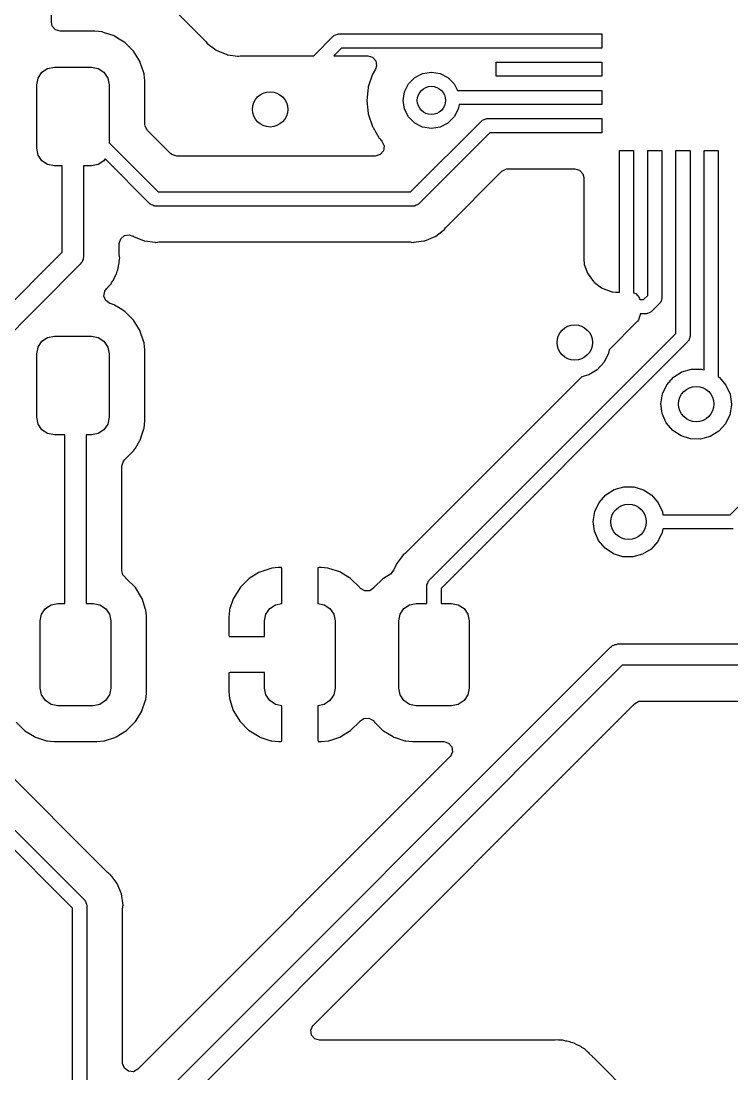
# Model space of a CAD drawing. Extents: x 87 to 209, y -135 to -60.
# Drawn here: x 155.73 to 165.8, y -109.02 to -94.11 of the extents above; entities that cross this region are included whole.
import ezdxf

# ---------------------------------------------------------------- set-up
doc = ezdxf.new("R2010")
doc.units = 0
doc.layers.add('BLACK', color=7, linetype='CONTINUOUS')

msp = doc.modelspace()

# ---------------------------------------------------------------- linework, layer by layer
at = {"layer": 'BLACK', "linetype": 'CONTINUOUS'}
for p, q in [((156.847, -92.8938), (158.338, -94.3846)), ((156.158, -94.1239), (156.158, -92.9829)), ((156.169, -94.1762), (156.158, -94.1239)), ((156.215, -94.2299), (156.169, -94.1762)), ((156.284, -94.2499), (156.215, -94.2299)), ((156.775, -94.2499), (156.284, -94.2499)), ((156.83, -94.2555), (156.775, -94.2499)), ((156.873, -94.2599), (156.83, -94.2555)), ((156.879, -94.2606), (156.873, -94.2599)), ((156.873, -94.2599), (156.873, -94.2599)), ((156.886, -94.2628), (156.879, -94.2606)), ((156.913, -94.2719), (156.886, -94.2628)), ((156.886, -94.2628), (156.886, -94.2628)), ((157.047, -94.3163), (156.913, -94.2719)), ((157.054, -94.3201), (157.047, -94.3163)), ((157.121, -94.3614), (157.054, -94.3201)), ((157.054, -94.3201), (157.054, -94.3201)), ((157.198, -94.4091), (157.121, -94.3614)), ((158.338, -94.3846), (158.349, -94.397)), ((159.876, -94.5969), (160.156, -94.3177)), ((160.156, -94.3177), (160.163, -94.314)), ((160.163, -94.314), (160.168, -94.3075)), ((160.168, -94.3075), (160.19, -94.3003)), ((160.19, -94.3003), (160.211, -94.2896)), ((160.211, -94.2896), (160.219, -94.2909)), ((160.219, -94.2909), (160.226, -94.2884)), ((160.226, -94.2884), (163.96, -94.2884)), ((163.96, -94.2884), (163.96, -94.4884)), ((157.323, -94.5341), (157.198, -94.4091)), ((157.416, -94.6845), (157.323, -94.5341)), ((158.349, -94.397), (158.368, -94.4224)), ((158.368, -94.4224), (158.375, -94.4274)), ((158.375, -94.4274), (158.4, -94.4469)), ((158.4, -94.4469), (158.4, -94.4469)), ((158.4, -94.4469), (158.449, -94.4848)), ((158.449, -94.4848), (158.495, -94.5199)), ((158.495, -94.5199), (158.643, -94.5812)), ((160.268, -94.4884), (160.159, -94.5969)), ((163.96, -94.4884), (160.268, -94.4884)), ((157.418, -94.6914), (157.416, -94.6845)), ((158.643, -94.5812), (158.651, -94.5823)), ((158.651, -94.5823), (158.651, -94.5823)), ((158.651, -94.5823), (158.663, -94.5838)), ((158.663, -94.5838), (158.694, -94.5879)), ((158.694, -94.5879), (158.762, -94.5969)), ((158.762, -94.5969), (158.762, -94.5969)), ((158.762, -94.5969), (158.762, -94.5969)), ((158.762, -94.5969), (158.794, -94.6011)), ((158.794, -94.6011), (158.802, -94.6021)), ((158.802, -94.6021), (158.81, -94.6011)), ((158.81, -94.6011), (158.834, -94.598)), ((158.834, -94.598), (158.85, -94.5969)), ((158.85, -94.5969), (159.876, -94.5969)), ((160.159, -94.5969), (160.642, -94.5969)), ((160.642, -94.5969), (160.71, -94.6169)), ((160.71, -94.6169), (160.757, -94.6706)), ((160.757, -94.6706), (160.767, -94.7408)), ((162.46, -94.8884), (162.46, -94.6884)), ((162.46, -94.6884), (163.96, -94.6884)), ((163.96, -94.6884), (163.96, -94.8884)), ((155.969, -94.9127), (156.023, -94.8316)), ((156.023, -94.8316), (156.104, -94.7774)), ((156.104, -94.7774), (156.2, -94.7584)), ((156.2, -94.7584), (156.725, -94.7584)), ((156.725, -94.7584), (156.82, -94.7774)), ((156.82, -94.7774), (156.901, -94.8316)), ((156.901, -94.8316), (156.956, -94.9127)), ((157.463, -94.8256), (157.418, -94.6914)), ((157.472, -94.8522), (157.463, -94.8256)), ((160.751, -94.7859), (160.717, -94.8457)), ((160.767, -94.7408), (160.751, -94.7859)), ((161.42, -94.8494), (161.544, -94.8298)), ((161.544, -94.8298), (161.668, -94.8494)), ((155.95, -95.0084), (155.969, -94.9127)), ((156.956, -94.9127), (156.975, -95.0084)), ((157.473, -94.8591), (157.472, -94.8522)), ((157.483, -94.9547), (157.473, -94.8591)), ((157.473, -94.8591), (157.473, -94.8591)), ((157.483, -94.958), (157.483, -94.9547)), ((157.483, -95.5667), (157.483, -94.958)), ((160.709, -94.8582), (160.65, -95.0399)), ((160.717, -94.8457), (160.709, -94.8582)), ((161.22, -94.9947), (161.309, -94.9062)), ((161.309, -94.9062), (161.42, -94.8494)), ((161.668, -94.8494), (161.779, -94.9062)), ((161.779, -94.9062), (161.868, -94.9947)), ((163.96, -94.8884), (162.46, -94.8884)), ((155.95, -95.9084), (155.95, -95.0084)), ((156.975, -95.0084), (156.975, -95.8295)), ((160.645, -95.0947), (160.63, -95.2298)), ((160.65, -95.0464), (160.645, -95.0947)), ((160.65, -95.0399), (160.65, -95.0464)), ((160.65, -95.0464), (160.65, -95.0464)), ((161.144, -95.2298), (161.164, -95.1062)), ((161.164, -95.1062), (161.22, -94.9947)), ((161.868, -94.9947), (161.915, -95.0884)), ((161.915, -95.0884), (163.96, -95.0884)), ((163.96, -95.0884), (163.96, -95.2884)), ((160.63, -95.2298), (160.631, -95.2364)), ((160.631, -95.2364), (160.645, -95.3684)), ((161.164, -95.3534), (161.144, -95.2298)), ((160.645, -95.3684), (160.65, -95.4197)), ((160.65, -95.4197), (160.709, -95.6014)), ((161.22, -95.4649), (161.164, -95.3534)), ((161.924, -95.3534), (161.868, -95.4649)), ((161.935, -95.2884), (161.924, -95.3534)), ((163.96, -95.2884), (161.935, -95.2884)), ((157.486, -95.5934), (157.483, -95.5667)), ((161.309, -95.5534), (161.22, -95.4649)), ((161.249, -96.5268), (162.258, -95.5177)), ((161.42, -95.6102), (161.309, -95.5534)), ((161.779, -95.5534), (161.668, -95.6102)), ((161.868, -95.4649), (161.779, -95.5534)), ((162.258, -95.5177), (162.265, -95.514)), ((162.265, -95.514), (162.27, -95.5075)), ((162.27, -95.5075), (162.292, -95.5003)), ((162.292, -95.5003), (162.313, -95.4896)), ((162.313, -95.4896), (162.321, -95.4909)), ((162.321, -95.4909), (162.328, -95.4884)), ((162.328, -95.4884), (163.96, -95.4884)), ((163.96, -95.4884), (163.96, -95.6884)), ((157.52, -95.6558), (157.486, -95.5934)), ((157.846, -95.9814), (157.52, -95.6558)), ((160.709, -95.6014), (160.713, -95.6071)), ((160.713, -95.6071), (160.713, -95.6071)), ((160.713, -95.6071), (160.718, -95.6158)), ((160.718, -95.6158), (160.805, -95.7667)), ((162.37, -95.6884), (161.361, -96.6975)), ((161.544, -95.6298), (161.42, -95.6102)), ((161.668, -95.6102), (161.544, -95.6298)), ((163.96, -95.6884), (162.37, -95.6884)), ((156.975, -95.8295), (157.672, -96.5268)), ((160.805, -95.7667), (160.809, -95.7717)), ((160.809, -95.7717), (160.809, -95.7717)), ((160.809, -95.7717), (160.842, -95.808)), ((160.842, -95.808), (160.873, -95.872)), ((160.873, -95.872), (160.864, -95.9425)), ((155.969, -96.0041), (155.95, -95.9084)), ((156.023, -96.0852), (155.969, -96.0041)), ((157.867, -95.9983), (157.846, -95.9814)), ((157.935, -96.0183), (157.867, -95.9983)), ((160.748, -96.0183), (157.935, -96.0183)), ((160.819, -95.997), (160.748, -96.0183)), ((160.864, -95.9425), (160.819, -95.997)), ((164.21, -97.9464), (164.21, -95.9384)), ((164.21, -95.9384), (164.41, -95.9384)), ((164.41, -95.9384), (164.41, -97.9565)), ((164.61, -97.9918), (164.61, -95.9384)), ((164.61, -95.9384), (164.81, -95.9384)), ((164.81, -95.9384), (164.81, -98.0332)), ((165.01, -98.5306), (165.01, -95.9384)), ((165.01, -95.9384), (165.21, -95.9384)), ((165.21, -95.9384), (165.21, -98.5721)), ((165.41, -99.0481), (165.41, -95.9384)), ((165.41, -95.9384), (165.61, -95.9384)), ((165.61, -95.9384), (165.61, -99.1438)), ((156.104, -96.1394), (156.023, -96.0852)), ((156.2, -96.1584), (156.104, -96.1394)), ((156.312, -96.1584), (156.2, -96.1584)), ((156.312, -97.3813), (156.312, -96.1584)), ((156.725, -96.1584), (156.612, -96.1584)), ((156.612, -96.1584), (156.612, -97.4434)), ((156.82, -96.1394), (156.725, -96.1584)), ((156.901, -96.0852), (156.82, -96.1394)), ((156.92, -96.0576), (156.901, -96.0852)), ((157.56, -96.6975), (156.92, -96.0576)), ((161.754, -97.023), (162.544, -96.2338)), ((162.544, -96.2338), (162.606, -96.1998)), ((162.606, -96.1998), (162.633, -96.1969)), ((162.633, -96.1969), (163.576, -96.1969)), ((163.576, -96.1969), (163.644, -96.2169)), ((163.644, -96.2169), (163.69, -96.2706)), ((163.69, -96.2706), (163.702, -96.3229)), ((163.702, -96.3229), (163.702, -97.4831)), ((157.672, -96.5268), (161.249, -96.5268)), ((157.567, -96.7012), (157.56, -96.6975)), ((157.572, -96.7077), (157.567, -96.7012)), ((157.594, -96.7149), (157.572, -96.7077)), ((157.615, -96.7256), (157.594, -96.7149)), ((157.623, -96.7243), (157.615, -96.7256)), ((157.63, -96.7268), (157.623, -96.7243)), ((161.29, -96.7268), (157.63, -96.7268)), ((161.298, -96.7243), (161.29, -96.7268)), ((161.306, -96.7256), (161.298, -96.7243)), ((161.327, -96.7149), (161.306, -96.7256)), ((161.349, -96.7077), (161.327, -96.7149)), ((161.354, -96.7012), (161.349, -96.7077)), ((161.361, -96.6975), (161.354, -96.7012)), ((161.696, -97.0821), (161.724, -97.0608)), ((161.724, -97.0608), (161.733, -97.0496)), ((161.733, -97.0496), (161.743, -97.0354)), ((161.743, -97.0354), (161.754, -97.023)), ((157.121, -97.258), (157.141, -97.1899)), ((157.141, -97.1899), (157.194, -97.1434)), ((157.194, -97.1434), (157.265, -97.1333)), ((157.265, -97.1333), (157.308, -97.1518)), ((157.308, -97.1518), (157.31, -97.1492)), ((157.31, -97.1492), (157.317, -97.1533)), ((157.317, -97.1533), (157.324, -97.1583)), ((157.324, -97.1583), (157.472, -97.2196)), ((157.472, -97.2196), (157.48, -97.2207)), ((157.48, -97.2207), (157.48, -97.2207)), ((157.48, -97.2207), (157.482, -97.2209)), ((157.482, -97.2209), (157.482, -97.221)), ((157.482, -97.221), (157.518, -97.2258)), ((161.33, -97.2353), (161.438, -97.221)), ((161.438, -97.221), (161.441, -97.2207)), ((161.441, -97.2207), (161.449, -97.2196)), ((161.441, -97.2207), (161.441, -97.2207)), ((161.449, -97.2196), (161.597, -97.1583)), ((161.597, -97.1583), (161.605, -97.1518)), ((161.605, -97.1518), (161.692, -97.0853)), ((161.692, -97.0853), (161.696, -97.0821)), ((161.692, -97.0853), (161.692, -97.0853)), ((157.121, -97.4064), (157.121, -97.258)), ((157.518, -97.2258), (157.591, -97.2353)), ((157.591, -97.2353), (157.591, -97.2353)), ((157.591, -97.2353), (157.622, -97.2395)), ((157.622, -97.2395), (157.63, -97.2405)), ((157.63, -97.2405), (157.662, -97.2364)), ((157.662, -97.2364), (157.679, -97.2353)), ((157.679, -97.2353), (161.242, -97.2353)), ((161.242, -97.2353), (161.258, -97.2364)), ((161.258, -97.2364), (161.29, -97.2405)), ((161.29, -97.2405), (161.298, -97.2395)), ((161.298, -97.2395), (161.33, -97.2353)), ((161.33, -97.2353), (161.33, -97.2353)), ((161.33, -97.2353), (161.33, -97.2353)), ((155.062, -98.6318), (156.312, -97.3813)), ((156.592, -97.5184), (156.578, -97.5324)), ((156.597, -97.4993), (156.592, -97.5184)), ((156.607, -97.4822), (156.597, -97.4993)), ((156.612, -97.4434), (156.607, -97.4625)), ((156.607, -97.4625), (156.607, -97.4822)), ((157.121, -97.4183), (157.121, -97.4064)), ((157.126, -97.4642), (157.121, -97.4183)), ((157.121, -97.5051), (157.122, -97.4854)), ((157.121, -97.5266), (157.121, -97.5051)), ((157.122, -97.4854), (157.124, -97.4721)), ((157.124, -97.4721), (157.126, -97.4642)), ((163.702, -97.4831), (163.702, -97.4899)), ((163.702, -97.4899), (163.707, -97.5408)), ((156.568, -97.5495), (155.15, -98.968)), ((156.578, -97.5324), (156.568, -97.5495)), ((157.079, -97.6877), (157.085, -97.667)), ((157.085, -97.667), (157.091, -97.6483)), ((157.091, -97.6483), (157.099, -97.6286)), ((157.099, -97.6286), (157.107, -97.583)), ((157.107, -97.583), (157.109, -97.5713)), ((157.109, -97.5713), (157.119, -97.5343)), ((157.119, -97.5343), (157.121, -97.5266)), ((163.707, -97.5408), (163.711, -97.556)), ((163.711, -97.556), (163.756, -97.6765)), ((157.003, -97.8266), (157.009, -97.8147)), ((157.009, -97.8147), (157.02, -97.7982)), ((157.02, -97.7982), (157.029, -97.7875)), ((157.029, -97.7875), (157.033, -97.7813)), ((157.033, -97.7813), (157.037, -97.774)), ((157.037, -97.774), (157.052, -97.7389)), ((157.052, -97.7389), (157.057, -97.7282)), ((157.057, -97.7282), (157.075, -97.6947)), ((157.075, -97.6947), (157.079, -97.6877)), ((157.075, -97.6947), (157.075, -97.6947)), ((163.756, -97.6765), (163.765, -97.692)), ((163.765, -97.692), (163.841, -97.7941)), ((163.841, -97.7941), (163.854, -97.8067)), ((163.854, -97.8067), (163.956, -97.8832)), ((156.903, -98.0007), (156.915, -97.9308)), ((156.915, -97.9308), (156.939, -97.898)), ((156.939, -97.898), (156.957, -97.8797)), ((156.957, -97.8797), (156.96, -97.8762)), ((156.96, -97.8762), (156.967, -97.8672)), ((156.967, -97.8672), (156.994, -97.8393)), ((156.994, -97.8393), (156.999, -97.8335)), ((156.999, -97.8335), (157.003, -97.8266)), ((163.956, -97.8832), (163.972, -97.8917)), ((163.972, -97.8917), (164.092, -97.9369)), ((164.092, -97.9369), (164.107, -97.9405)), ((164.107, -97.9405), (164.158, -97.946)), ((164.158, -97.946), (164.165, -97.9464)), ((164.165, -97.9464), (164.21, -97.9464)), ((164.41, -97.9565), (164.443, -97.9664)), ((164.443, -97.9664), (164.49, -98.0201)), ((156.93, -98.0662), (156.903, -98.0007)), ((156.988, -98.1067), (156.93, -98.0662)), ((157.004, -98.112), (156.988, -98.1067)), ((157.047, -98.1263), (157.004, -98.112)), ((164.49, -98.0201), (164.496, -98.0508)), ((164.496, -98.0508), (164.551, -98.0508)), ((164.551, -98.0508), (164.61, -97.9918)), ((164.78, -98.1039), (164.663, -98.2215)), ((164.784, -98.0967), (164.78, -98.1039)), ((164.791, -98.092), (164.784, -98.0967)), ((164.798, -98.0697), (164.791, -98.092)), ((164.808, -98.0488), (164.798, -98.0697)), ((164.81, -98.0332), (164.807, -98.0409)), ((164.807, -98.0409), (164.808, -98.0488)), ((157.054, -98.1301), (157.047, -98.1263)), ((157.132, -98.1785), (157.054, -98.1301)), ((157.054, -98.1301), (157.054, -98.1301)), ((157.198, -98.2191), (157.132, -98.1785)), ((157.323, -98.3441), (157.198, -98.2191)), ((164.501, -98.2678), (164.481, -98.3359)), ((164.592, -98.2508), (164.501, -98.2508)), ((164.501, -98.2508), (164.501, -98.2678)), ((164.6, -98.2483), (164.592, -98.2508)), ((164.608, -98.2496), (164.6, -98.2483)), ((164.629, -98.2389), (164.608, -98.2496)), ((164.651, -98.2317), (164.629, -98.2389)), ((164.656, -98.2252), (164.651, -98.2317)), ((164.663, -98.2215), (164.656, -98.2252)), ((157.416, -98.4945), (157.323, -98.3441)), ((164.464, -98.3569), (164.061, -98.7603)), ((164.481, -98.3359), (164.464, -98.3569)), ((157.418, -98.5014), (157.416, -98.4945)), ((157.465, -98.642), (157.418, -98.5014)), ((161.509, -102.031), (165.01, -98.5306)), ((155.969, -98.7227), (156.023, -98.6416)), ((156.023, -98.6416), (156.104, -98.5874)), ((156.104, -98.5874), (156.2, -98.5684)), ((156.2, -98.5684), (156.725, -98.5684)), ((156.725, -98.5684), (156.82, -98.5874)), ((156.82, -98.5874), (156.901, -98.6416)), ((156.901, -98.6416), (156.956, -98.7227)), ((157.472, -98.6622), (157.465, -98.642)), ((157.473, -98.6691), (157.472, -98.6622)), ((157.483, -98.7647), (157.473, -98.6691)), ((157.473, -98.6691), (157.473, -98.6691)), ((165.18, -98.6428), (161.68, -102.143)), ((165.184, -98.6356), (165.18, -98.6428)), ((165.191, -98.6308), (165.184, -98.6356)), ((165.198, -98.6086), (165.191, -98.6308)), ((165.208, -98.5877), (165.198, -98.6086)), ((165.21, -98.5721), (165.207, -98.5797)), ((165.207, -98.5797), (165.208, -98.5877)), ((155.95, -98.8184), (155.969, -98.7227)), ((155.95, -99.7184), (155.95, -98.8184)), ((156.956, -98.7227), (156.975, -98.8184)), ((156.975, -98.8184), (156.975, -99.7184)), ((157.483, -98.768), (157.483, -98.7647)), ((157.483, -99.7688), (157.483, -98.768)), ((164.052, -98.8108), (163.991, -98.9384)), ((164.061, -98.7603), (164.052, -98.8108)), ((163.991, -98.9384), (163.895, -99.0435)), ((163.677, -99.1443), (161.183, -101.638)), ((163.775, -99.1177), (163.677, -99.1443)), ((163.895, -99.0435), (163.775, -99.1177)), ((164.879, -99.2565), (164.973, -99.1503)), ((164.973, -99.1503), (165.093, -99.0746)), ((165.093, -99.0746), (165.229, -99.0357)), ((165.229, -99.0357), (165.371, -99.0366)), ((165.371, -99.0366), (165.41, -99.0481)), ((165.61, -99.1438), (165.626, -99.1543)), ((165.626, -99.1543), (165.718, -99.2617)), ((164.819, -99.3849), (164.879, -99.2565)), ((165.718, -99.2617), (165.777, -99.3907)), ((164.797, -99.525), (164.819, -99.3849)), ((165.777, -99.3907), (165.797, -99.5311)), ((164.815, -99.6655), (164.797, -99.525)), ((165.797, -99.5433), (165.773, -99.6831)), ((165.797, -99.5311), (165.797, -99.5433)), ((155.969, -99.8141), (155.95, -99.7184)), ((156.975, -99.7184), (156.956, -99.8141)), ((164.873, -99.7953), (164.815, -99.6655)), ((165.773, -99.6831), (165.712, -99.8107)), ((156.023, -99.8952), (155.969, -99.8141)), ((156.104, -99.9494), (156.023, -99.8952)), ((156.901, -99.8952), (156.82, -99.9494)), ((156.956, -99.8141), (156.901, -99.8952)), ((157.446, -99.9519), (157.47, -99.8798)), ((157.47, -99.8798), (157.472, -99.8733)), ((157.47, -99.8798), (157.47, -99.8798)), ((157.472, -99.8733), (157.483, -99.7688)), ((164.964, -99.9038), (164.873, -99.7953)), ((165.082, -99.9824), (164.964, -99.9038)), ((165.712, -99.8107), (165.616, -99.9158)), ((156.2, -99.9684), (156.104, -99.9494)), ((156.35, -99.9684), (156.2, -99.9684)), ((156.35, -102.353), (156.35, -99.9684)), ((156.725, -99.9684), (156.65, -99.9684)), ((156.65, -99.9684), (156.65, -102.353)), ((156.82, -99.9494), (156.725, -99.9684)), ((157.348, -100.153), (157.413, -100.047)), ((157.413, -100.047), (157.417, -100.041)), ((157.413, -100.047), (157.413, -100.047)), ((157.417, -100.041), (157.446, -99.9519)), ((165.217, -100.025), (165.082, -99.9824)), ((165.359, -100.027), (165.217, -100.025)), ((165.496, -99.9899), (165.359, -100.027)), ((165.616, -99.9158), (165.496, -99.9899)), ((157.199, -100.317), (157.319, -100.197)), ((157.319, -100.197), (157.324, -100.192)), ((157.324, -100.192), (157.348, -100.153)), ((157.158, -100.409), (157.178, -100.341)), ((157.178, -100.341), (157.199, -100.317)), ((157.199, -100.317), (157.199, -100.317)), ((157.158, -101.894), (157.158, -100.409)), ((164.014, -100.818), (164.134, -100.742)), ((164.134, -100.742), (164.27, -100.703)), ((164.27, -100.703), (164.412, -100.704)), ((164.412, -100.704), (164.548, -100.745)), ((164.548, -100.745), (164.667, -100.822)), ((163.86, -101.053), (163.92, -100.924)), ((163.92, -100.924), (164.014, -100.818)), ((164.667, -100.822), (164.759, -100.929)), ((164.759, -100.929), (164.818, -101.058)), ((165.78, -101.099), (166.037, -100.842)), ((163.838, -101.193), (163.86, -101.053)), ((164.818, -101.058), (164.824, -101.099)), ((164.824, -101.099), (165.78, -101.099)), ((163.856, -101.333), (163.838, -101.193)), ((163.914, -101.463), (163.856, -101.333)), ((164.814, -101.351), (164.753, -101.478)), ((164.823, -101.299), (164.814, -101.351)), ((165.821, -101.299), (164.823, -101.299)), ((164.005, -101.572), (163.914, -101.463)), ((164.753, -101.478), (164.657, -101.584)), ((161.146, -101.668), (161.121, -101.7)), ((161.171, -101.649), (161.146, -101.668)), ((161.183, -101.638), (161.171, -101.649)), ((164.123, -101.65), (164.005, -101.572)), ((164.258, -101.692), (164.123, -101.65)), ((164.4, -101.695), (164.258, -101.692)), ((164.537, -101.658), (164.4, -101.695)), ((164.657, -101.584), (164.537, -101.658)), ((159.376, -101.846), (159.28, -101.856)), ((159.383, -101.845), (159.376, -101.846)), ((159.412, -101.845), (159.383, -101.845)), ((159.42, -101.847), (159.412, -101.845)), ((159.421, -101.848), (159.42, -101.847)), ((159.952, -101.845), (159.936, -101.85)), ((159.977, -101.845), (159.952, -101.845)), ((159.983, -101.846), (159.977, -101.845)), ((160.078, -101.855), (159.983, -101.846)), ((161.045, -101.803), (161.013, -101.879)), ((161.048, -101.795), (161.045, -101.803)), ((161.045, -101.803), (161.045, -101.803)), ((161.121, -101.7), (161.048, -101.795)), ((161.121, -101.7), (161.121, -101.7)), ((157.17, -101.948), (157.158, -101.894)), ((157.212, -101.994), (157.17, -101.948)), ((157.211, -101.996), (157.212, -101.994)), ((157.217, -102), (157.211, -101.996)), ((159.1, -101.916), (158.962, -102.001)), ((159.113, -101.91), (159.1, -101.916)), ((159.267, -101.859), (159.113, -101.91)), ((159.28, -101.856), (159.267, -101.859)), ((159.426, -101.864), (159.421, -101.848)), ((159.426, -102.354), (159.426, -101.864)), ((159.935, -101.851), (159.934, -101.859)), ((159.934, -101.859), (159.934, -102.354)), ((159.936, -101.85), (159.935, -101.851)), ((160.091, -101.858), (160.078, -101.855)), ((160.245, -101.909), (160.091, -101.858)), ((160.258, -101.916), (160.245, -101.909)), ((160.396, -102.001), (160.258, -101.916)), ((160.963, -101.938), (160.863, -102)), ((161.013, -101.879), (160.963, -101.938)), ((157.223, -102.004), (157.217, -102)), ((157.348, -102.129), (157.223, -102.004)), ((157.441, -102.279), (157.348, -102.129)), ((158.827, -102.137), (158.742, -102.275)), ((158.836, -102.125), (158.827, -102.137)), ((158.95, -102.01), (158.836, -102.125)), ((158.962, -102.001), (158.95, -102.01)), ((160.408, -102.01), (160.396, -102.001)), ((160.523, -102.124), (160.408, -102.01)), ((160.531, -102.134), (160.523, -102.124)), ((160.538, -102.143), (160.531, -102.134)), ((160.599, -102.178), (160.538, -102.143)), ((160.727, -102.135), (160.67, -102.175)), ((160.73, -102.13), (160.727, -102.135)), ((160.855, -102.005), (160.73, -102.13)), ((160.863, -102), (160.855, -102.005)), ((161.48, -102.102), (161.482, -102.094)), ((161.48, -102.353), (161.48, -102.102)), ((161.481, -102.086), (161.491, -102.066)), ((161.482, -102.094), (161.481, -102.086)), ((161.491, -102.066), (161.499, -102.043)), ((161.499, -102.043), (161.505, -102.039)), ((161.505, -102.039), (161.509, -102.031)), ((161.68, -102.143), (161.68, -102.353)), ((157.443, -102.286), (157.441, -102.279)), ((157.494, -102.438), (157.443, -102.286)), ((158.736, -102.288), (158.684, -102.442)), ((158.742, -102.275), (158.736, -102.288)), ((160.67, -102.175), (160.599, -102.178)), ((156.019, -102.508), (156.073, -102.427)), ((156.073, -102.427), (156.154, -102.372)), ((156.154, -102.372), (156.25, -102.353)), ((156.25, -102.353), (156.35, -102.353)), ((156.65, -102.353), (156.75, -102.353)), ((156.75, -102.353), (156.845, -102.372)), ((156.845, -102.372), (156.926, -102.427)), ((156.926, -102.427), (156.981, -102.508)), ((157.497, -102.447), (157.494, -102.438)), ((158.684, -102.442), (158.682, -102.455)), ((159.199, -102.508), (159.253, -102.427)), ((159.253, -102.427), (159.334, -102.372)), ((159.334, -102.372), (159.426, -102.354)), ((159.934, -102.354), (160.025, -102.372)), ((160.025, -102.372), (160.106, -102.427)), ((160.106, -102.427), (160.161, -102.508)), ((161.099, -102.508), (161.153, -102.427)), ((161.153, -102.427), (161.234, -102.372)), ((161.234, -102.372), (161.33, -102.353)), ((161.33, -102.353), (161.48, -102.353)), ((161.68, -102.353), (161.83, -102.353)), ((161.83, -102.353), (161.925, -102.372)), ((161.925, -102.372), (162.006, -102.427)), ((162.006, -102.427), (162.061, -102.508)), ((156, -102.603), (156.019, -102.508)), ((156.981, -102.508), (157, -102.603)), ((157.498, -102.454), (157.497, -102.447)), ((157.505, -102.525), (157.498, -102.454)), ((157.498, -102.454), (157.498, -102.454)), ((157.508, -102.553), (157.505, -102.525)), ((157.508, -103.604), (157.508, -102.553)), ((158.682, -102.455), (158.672, -102.55)), ((158.672, -102.55), (158.672, -102.556)), ((158.672, -102.556), (158.672, -102.806)), ((159.18, -102.603), (159.199, -102.508)), ((160.161, -102.508), (160.18, -102.603)), ((161.08, -102.603), (161.099, -102.508)), ((162.061, -102.508), (162.08, -102.603)), ((156, -103.553), (156, -102.603)), ((157, -102.603), (157, -103.553)), ((159.18, -102.824), (159.18, -102.603)), ((160.18, -102.603), (160.18, -103.553)), ((161.08, -103.553), (161.08, -102.603)), ((162.08, -102.603), (162.08, -103.553)), ((158.672, -102.806), (158.676, -102.822)), ((158.676, -102.822), (158.677, -102.823)), ((158.677, -102.823), (158.685, -102.824)), ((158.685, -102.824), (159.18, -102.824)), ((156.904, -110.149), (164.081, -102.972)), ((164.081, -102.972), (164.098, -102.962)), ((164.098, -102.962), (164.112, -102.948)), ((164.112, -102.948), (164.131, -102.943)), ((164.131, -102.943), (164.148, -102.934)), ((164.148, -102.934), (164.168, -102.934)), ((164.168, -102.934), (164.187, -102.928)), ((164.187, -102.928), (169.02, -102.928)), ((164.249, -103.228), (157.16, -110.318)), ((158.673, -103.338), (158.672, -103.346)), ((158.674, -103.337), (158.673, -103.338)), ((158.69, -103.332), (158.674, -103.337)), ((159.18, -103.332), (158.69, -103.332)), ((159.18, -103.553), (159.18, -103.332)), ((169.02, -103.228), (164.249, -103.228)), ((158.672, -103.346), (158.672, -103.6)), ((156.019, -103.649), (156, -103.553)), ((157, -103.553), (156.981, -103.649)), ((157.5, -103.683), (157.506, -103.622)), ((157.506, -103.622), (157.508, -103.604)), ((158.672, -103.6), (158.672, -103.607)), ((158.672, -103.607), (158.682, -103.703)), ((159.199, -103.649), (159.18, -103.553)), ((160.18, -103.553), (160.161, -103.649)), ((161.099, -103.649), (161.08, -103.553)), ((162.08, -103.553), (162.061, -103.649)), ((156.073, -103.73), (156.019, -103.649)), ((156.154, -103.784), (156.073, -103.73)), ((156.25, -103.803), (156.154, -103.784)), ((156.845, -103.784), (156.75, -103.803)), ((156.926, -103.73), (156.845, -103.784)), ((156.981, -103.649), (156.926, -103.73)), ((157.442, -103.876), (157.487, -103.74)), ((157.487, -103.74), (157.495, -103.715)), ((157.495, -103.715), (157.497, -103.708)), ((157.495, -103.715), (157.495, -103.715)), ((157.497, -103.708), (157.5, -103.683)), ((158.682, -103.703), (158.685, -103.716)), ((158.685, -103.716), (158.736, -103.87)), ((159.253, -103.73), (159.199, -103.649)), ((159.334, -103.784), (159.253, -103.73)), ((159.426, -103.803), (159.334, -103.784)), ((159.871, -108.326), (164.423, -103.774)), ((160.025, -103.784), (159.934, -103.803)), ((160.106, -103.73), (160.025, -103.784)), ((160.161, -103.649), (160.106, -103.73)), ((161.153, -103.73), (161.099, -103.649)), ((161.234, -103.784), (161.153, -103.73)), ((161.33, -103.803), (161.234, -103.784)), ((161.925, -103.784), (161.83, -103.803)), ((162.006, -103.73), (161.925, -103.784)), ((162.061, -103.649), (162.006, -103.73)), ((164.423, -103.774), (164.485, -103.74)), ((164.485, -103.74), (164.512, -103.737)), ((164.512, -103.737), (168.44, -103.737)), ((156.75, -103.803), (156.25, -103.803)), ((157.358, -104.011), (157.438, -103.882)), ((157.438, -103.882), (157.442, -103.876)), ((157.438, -103.882), (157.438, -103.882)), ((158.736, -103.87), (158.742, -103.883)), ((158.742, -103.883), (158.828, -104.021)), ((159.426, -104.298), (159.426, -103.803)), ((159.934, -103.803), (159.934, -104.293)), ((161.83, -103.803), (161.33, -103.803)), ((155.658, -104.035), (155.776, -104.153)), ((157.224, -104.152), (157.349, -104.027)), ((157.349, -104.027), (157.358, -104.011)), ((158.828, -104.021), (158.837, -104.033)), ((158.837, -104.033), (158.951, -104.147)), ((160.409, -104.146), (160.523, -104.032)), ((160.523, -104.032), (160.53, -104.023)), ((160.53, -104.023), (160.588, -103.982)), ((160.588, -103.982), (160.659, -103.978)), ((160.659, -103.978), (160.721, -104.014)), ((160.721, -104.014), (160.727, -104.022)), ((160.727, -104.022), (160.731, -104.028)), ((160.731, -104.028), (160.736, -104.033)), ((160.736, -104.033), (160.738, -104.035)), ((160.738, -104.035), (160.856, -104.153)), ((155.776, -104.153), (155.783, -104.157)), ((155.783, -104.157), (155.783, -104.157)), ((155.783, -104.157), (155.92, -104.241)), ((157.074, -104.245), (157.224, -104.152)), ((158.951, -104.147), (158.963, -104.156)), ((158.963, -104.156), (159.101, -104.241)), ((160.26, -104.241), (160.397, -104.155)), ((160.397, -104.155), (160.409, -104.146)), ((160.856, -104.153), (160.863, -104.157)), ((160.863, -104.157), (160.863, -104.157)), ((160.863, -104.157), (161, -104.241)), ((155.92, -104.241), (155.927, -104.246)), ((155.927, -104.246), (155.949, -104.253)), ((155.949, -104.253), (156.088, -104.299)), ((156.088, -104.299), (156.088, -104.299)), ((156.088, -104.299), (156.095, -104.301)), ((156.095, -104.301), (156.102, -104.302)), ((156.102, -104.302), (156.102, -104.302)), ((156.102, -104.302), (156.145, -104.306)), ((156.145, -104.306), (156.199, -104.312)), ((156.199, -104.312), (156.8, -104.312)), ((156.8, -104.312), (156.803, -104.312)), ((156.803, -104.312), (156.899, -104.302)), ((156.803, -104.312), (156.803, -104.312)), ((156.899, -104.302), (156.906, -104.301)), ((156.899, -104.302), (156.899, -104.302)), ((156.906, -104.301), (156.912, -104.299)), ((156.912, -104.299), (157.055, -104.251)), ((156.912, -104.299), (156.912, -104.299)), ((157.055, -104.251), (157.074, -104.245)), ((159.101, -104.241), (159.114, -104.247)), ((159.114, -104.247), (159.268, -104.299)), ((159.268, -104.299), (159.282, -104.301)), ((159.282, -104.301), (159.376, -104.311)), ((159.376, -104.311), (159.382, -104.311)), ((159.382, -104.311), (159.407, -104.311)), ((159.407, -104.311), (159.423, -104.307)), ((159.423, -104.307), (159.424, -104.306)), ((159.424, -104.306), (159.426, -104.298)), ((159.934, -104.293), (159.938, -104.309)), ((159.938, -104.309), (159.939, -104.31)), ((159.939, -104.31), (159.947, -104.311)), ((159.947, -104.311), (159.977, -104.311)), ((159.977, -104.311), (159.983, -104.311)), ((159.983, -104.311), (160.079, -104.301)), ((160.079, -104.301), (160.092, -104.298)), ((160.092, -104.298), (160.246, -104.247)), ((160.246, -104.247), (160.26, -104.241)), ((161, -104.241), (161.007, -104.246)), ((161.007, -104.246), (161.029, -104.253)), ((161.029, -104.253), (161.168, -104.299)), ((161.168, -104.299), (161.168, -104.299)), ((161.168, -104.299), (161.175, -104.301)), ((161.175, -104.301), (161.182, -104.302)), ((161.182, -104.302), (161.182, -104.302)), ((161.182, -104.302), (161.225, -104.306)), ((161.225, -104.306), (161.279, -104.312)), ((161.279, -104.312), (161.718, -104.312)), ((161.718, -104.312), (161.786, -104.332)), ((161.786, -104.332), (161.833, -104.386)), ((156.955, -106.164), (155.245, -104.453)), ((161.807, -104.527), (157.383, -108.952)), ((161.813, -104.52), (161.807, -104.527)), ((161.843, -104.456), (161.813, -104.52)), ((161.833, -104.386), (161.843, -104.456)), ((154.7, -104.627), (156.63, -106.557)), ((156.459, -106.669), (154.529, -104.739)), ((156.968, -106.174), (156.955, -106.164)), ((156.984, -106.187), (156.968, -106.174)), ((156.993, -106.194), (156.984, -106.187)), ((156.998, -106.2), (156.993, -106.194)), ((157.006, -106.211), (156.998, -106.2)), ((156.998, -106.2), (156.998, -106.2)), ((157.018, -106.226), (157.006, -106.211)), ((157.091, -106.321), (157.018, -106.226)), ((157.018, -106.226), (157.018, -106.226)), ((157.152, -106.469), (157.091, -106.321)), ((157.173, -106.628), (157.152, -106.469)), ((156.63, -106.557), (156.633, -106.564)), ((156.633, -106.564), (156.64, -106.569)), ((156.64, -106.569), (156.647, -106.591)), ((156.647, -106.591), (156.658, -106.612)), ((156.658, -106.612), (156.657, -106.62)), ((156.459, -111.079), (156.459, -106.669)), ((156.657, -106.62), (156.659, -106.628)), ((156.659, -106.628), (156.659, -111.121)), ((157.168, -106.676), (157.169, -106.66)), ((157.168, -108.862), (157.168, -106.676)), ((157.169, -106.66), (157.171, -106.641)), ((157.171, -106.641), (157.173, -106.628)), ((159.835, -108.397), (159.864, -108.333)), ((159.845, -108.468), (159.835, -108.397)), ((159.864, -108.333), (159.871, -108.326)), ((159.892, -108.521), (159.845, -108.468)), ((159.96, -108.541), (159.892, -108.521)), ((163.285, -108.541), (159.96, -108.541)), ((163.297, -108.541), (163.285, -108.541)), ((163.343, -108.536), (163.297, -108.541)), ((163.351, -108.538), (163.343, -108.536)), ((163.364, -108.54), (163.351, -108.538)), ((163.384, -108.541), (163.364, -108.54)), ((163.405, -108.541), (163.384, -108.541)), ((163.422, -108.546), (163.405, -108.541)), ((163.45, -108.553), (163.422, -108.546)), ((163.462, -108.555), (163.45, -108.553)), ((163.507, -108.562), (163.462, -108.555)), ((163.527, -108.571), (163.507, -108.562)), ((163.546, -108.577), (163.527, -108.571)), ((163.566, -108.583), (163.546, -108.577)), ((163.573, -108.586), (163.566, -108.583)), ((163.607, -108.605), (163.573, -108.586)), ((163.573, -108.586), (163.573, -108.586)), ((163.617, -108.61), (163.607, -108.605)), ((163.653, -108.625), (163.617, -108.61)), ((163.66, -108.628), (163.653, -108.625)), ((163.653, -108.625), (163.653, -108.625)), ((163.666, -108.633), (163.66, -108.628)), ((163.677, -108.642), (163.666, -108.633)), ((163.693, -108.652), (163.677, -108.642)), ((163.702, -108.657), (163.693, -108.652)), ((163.712, -108.663), (163.702, -108.657)), ((163.718, -108.668), (163.712, -108.663)), ((163.746, -108.694), (163.718, -108.668)), ((163.755, -108.702), (163.746, -108.694)), ((163.758, -108.705), (163.755, -108.702)), ((163.779, -108.725), (163.758, -108.705)), ((163.782, -108.728), (163.779, -108.725)), ((163.833, -108.777), (163.782, -108.728)), ((163.838, -108.783), (163.833, -108.777)), ((163.846, -108.792), (163.838, -108.783)), ((163.838, -108.783), (163.838, -108.783)), ((164.778, -109.724), (163.846, -108.792)), ((157.168, -108.871), (157.168, -108.862)), ((157.193, -108.938), (157.168, -108.871)), ((157.25, -108.98), (157.193, -108.938)), ((157.32, -108.986), (157.25, -108.98)), ((157.383, -108.952), (157.32, -108.986))]:
    msp.add_line(p, q, dxfattribs=at)
at = {"layer": 'BLACK'}
for centre, radius in [((159.258, -95.3568), 0.25), ((161.544, -95.2298), 0.2), ((163.576, -98.6588), 0.25), ((165.297, -99.5311), 0.25), ((164.338, -101.199), 0.25)]:
    msp.add_circle(centre, radius, dxfattribs=at)

doc.saveas('drawing.dxf')
